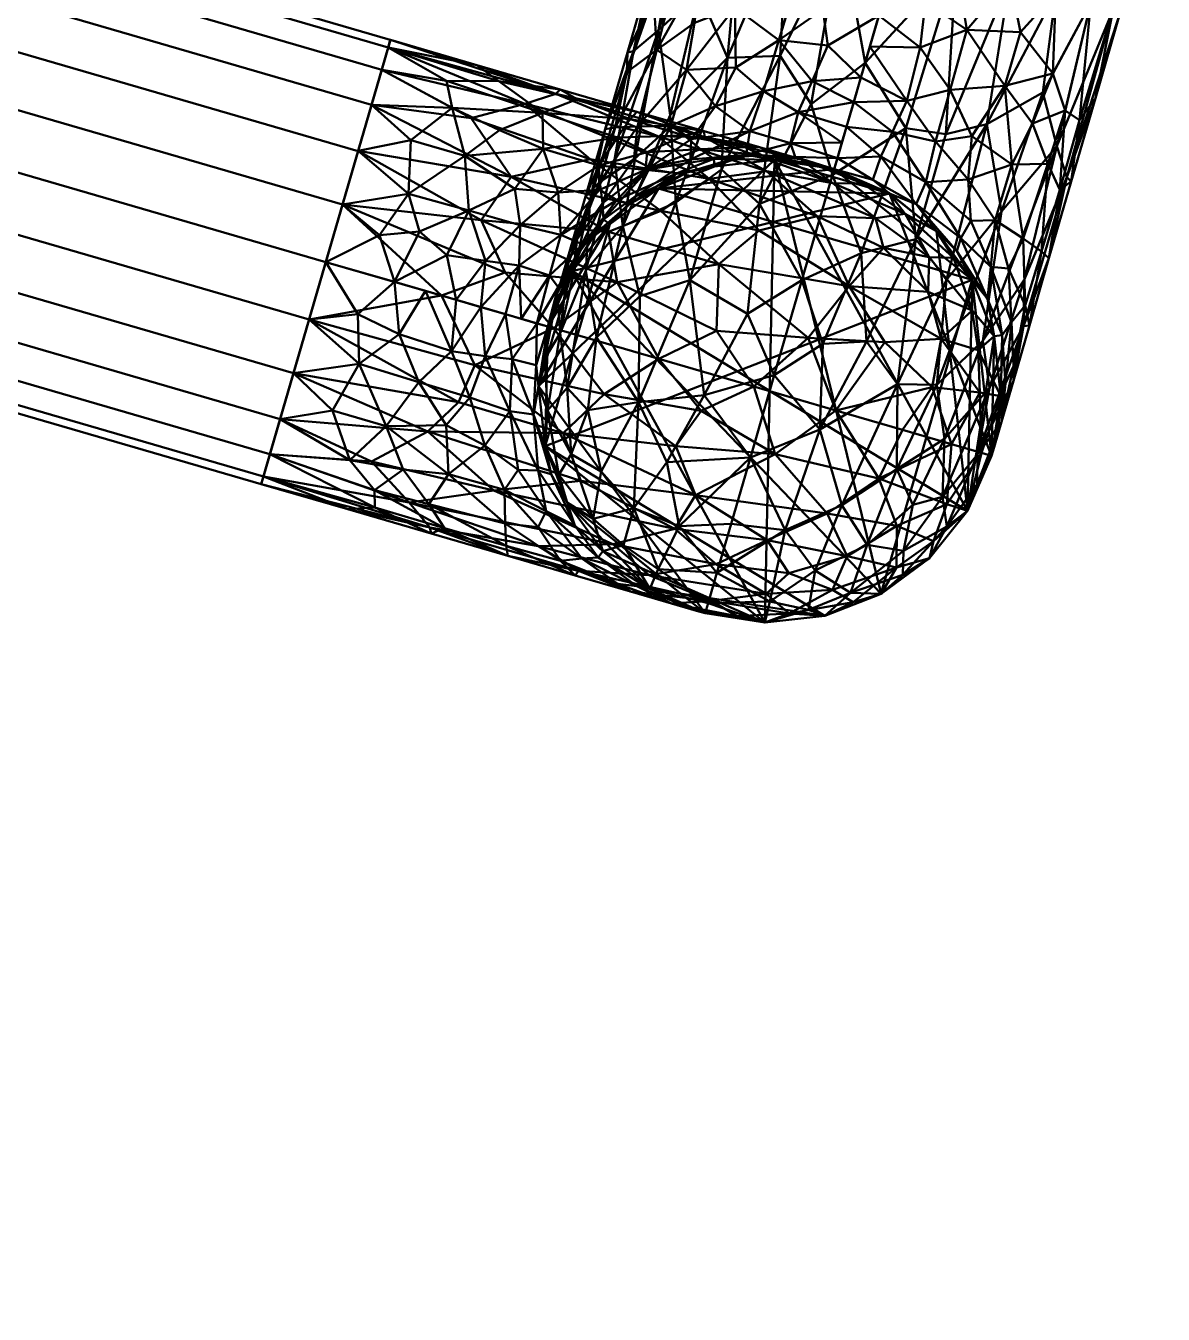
# Model space of a CAD drawing. Header units: inches. Extents: x -1654 to 1344, y -1538 to 36.
# Drawn here: x -187.24 to -162.63, y -499.93 to -472.08 of the extents above; entities that cross this region are included whole.
import ezdxf

# ---------------------------------------------------------------- set-up
doc = ezdxf.new("R2010")
doc.units = ezdxf.units.IN
doc.header["$MEASUREMENT"] = 0
doc.linetypes.add('Center', pattern=[1.25, 0.25, -0.1875, 0.625, -0.1875])
doc.layers.add('M-HVAC-DUCT', color=1, linetype='Center', lineweight=30)
doc.layers.add('M-HVAC-DUCT-SA', color=1, linetype='Continuous', lineweight=50)

# ---------------------------------------------------------------- blocks, each defined once
blk = doc.blocks.new('Round Elbow - 1 D-838115-_3D_')
at = {"layer": 'M-HVAC-DUCT', "color": 8, "linetype": 'Continuous', "lineweight": 50}
mesh = blk.add_polyface(dxfattribs=at)
corners = [(-5, 10), (-5.245, 8.455), (-5.955, 7.061), (-7.061, 5.955), (-8.455, 5.245), (-10, 5), (-10, 4.83, 1.294), (-10, 4.33, 2.5), (-10, 3.536, 3.536), (-10, 2.5, 4.33), (-10, 1.294, 4.83), (-10, 0, 5), (-8.049, 0.192, 5), (-6.173, 0.761, 5), (-4.444, 1.685, 5), (-2.929, 2.929, 5), (-1.685, 4.444, 5), (-0.761, 6.173, 5), (-0.192, 8.049, 5), (0, 10, 5), (-1.294, 10, 4.83), (-2.5, 10, 4.33), (-3.536, 10, 3.536), (-4.33, 10, 2.5), (-4.83, 10, 1.294), (-5.822, 4.909, 3.653), (-3.268, 6.401, 4.405), (-6.202, 2.895, 4.607), (-4.399, 7.757, 3.044), (-7.934, 4.332, 3.044), (-3.346, 4.539, 4.802), (-1.763, 7.501, 4.802), (-6.188, 6.188, 1.94), (-7.447, 1.585, 4.852), (-3.253, 8.307, 3.967), (-4.781, 8.691, 1.913), (-8.379, 3.235, 3.967), (-8.746, 4.767, 1.913), (-7.358, 5.279, 1.982), (-5.719, 1.991, 4.915), (-4.648, 3.319, 4.788), (-4.665, 4.697, 4.343), (-4.626, 6.17, 3.665), (-5.313, 7.343, 1.931), (-4.056, 8.967, 3.044), (-6.965, 3.916, 3.841), (-6.852, 4.754, 3.151), (-6.094, 5.592, 2.847), (-5.408, 6.513, 2.659), (-9.071, 4.039, 3.044), (-5.822, 3.991, 4.22), (-7.658, 2.563, 4.489), (-2.383, 5.929, 4.811), (-6.508, 6.508), (-6.689, 6.123, 0.99), (-7.56, 5.544, 0.893), (-5.961, 6.852, 1.095), (-5.6, 7.758), (-5.277, 8.044, 1.052), (-5.016, 9.022, 0.886), (-2.669, 7.609, 4.445), (-9.055, 5.012, 0.87), (-3.831, 7.142, 3.841)]
mesh.append_faces([[corners[k] for k in face] for face in [(13, 33, 12), (7, 37, 6), (21, 31, 20), (6, 61, 5), (24, 35, 23), (3, 54, 53), (0, 59, 24), (5, 61, 4)]], dxfattribs={"vtx0": -1, "vtx1": -1, "color": 8})
mesh.append_faces([[corners[k] for k in face] for face in [(10, 12, 33), (38, 54, 55), (38, 46, 47), (30, 40, 15), (33, 13, 39), (33, 27, 51), (51, 10, 33), (37, 7, 49), (49, 36, 29), (37, 38, 55), (56, 58, 57), (29, 36, 45), (50, 40, 41), (60, 52, 31), (18, 20, 31), (60, 26, 52), (52, 26, 30), (1, 58, 59), (21, 34, 60), (35, 43, 28), (45, 50, 25), (41, 42, 25), (22, 44, 34), (40, 27, 39), (43, 32, 48), (28, 44, 35), (62, 28, 42), (45, 25, 46), (38, 37, 29), (61, 6, 37), (46, 29, 45), (53, 54, 56), (33, 39, 27), (40, 39, 14), (40, 30, 41), (30, 26, 41), (42, 41, 26), (62, 42, 26), (28, 43, 48), (32, 47, 48), (35, 44, 23), (34, 44, 28), (51, 45, 36), (25, 50, 41), (47, 46, 25), (38, 29, 46), (42, 47, 25), (38, 47, 32), (47, 42, 48), (28, 48, 42), (36, 49, 8), (37, 49, 29), (45, 27, 50), (40, 50, 27), (45, 51, 27), (9, 51, 36), (16, 52, 30), (17, 31, 52), (54, 38, 32), (54, 3, 55), (54, 32, 56), (55, 4, 61), (32, 43, 56), (58, 56, 43), (43, 35, 58), (59, 58, 35), (35, 24, 59), (21, 60, 31), (62, 60, 34), (55, 61, 37), (60, 62, 26), (28, 62, 34)]], dxfattribs={"vtx0": -1, "vtx1": -1, "vtx2": -1, "color": 8})
mesh.append_faces([[corners[k] for k in face] for face in [(39, 13, 14), (30, 15, 16), (44, 22, 23), (56, 57, 2)]], dxfattribs={"vtx0": -1, "vtx2": -1, "color": 8})
mesh.append_faces([[corners[k] for k in face] for face in [(7, 8, 49), (8, 9, 36), (17, 18, 31), (16, 17, 52), (2, 53, 56), (21, 22, 34), (0, 1, 59), (9, 10, 51), (14, 15, 40), (1, 57, 58), (3, 4, 55)]], dxfattribs={"vtx1": -1, "vtx2": -1, "color": 8})
mesh.append_faces([[corners[k] for k in face] for face in [(10, 11, 12), (18, 19, 20)]], dxfattribs={"vtx2": -1, "color": 8})
mesh = blk.add_polyface(dxfattribs=at)
corners = [(0, 10, -5), (-0.192, 8.049, -5), (-0.761, 6.173, -5), (-1.685, 4.444, -5), (-2.929, 2.929, -5), (-4.444, 1.685, -5), (-6.173, 0.761, -5), (-8.049, 0.192, -5), (-10, 0, -5), (-10, 1.294, -4.83), (-10, 2.5, -4.33), (-10, 3.536, -3.536), (-10, 4.33, -2.5), (-10, 4.83, -1.294), (-10, 5), (-8.455, 5.245), (-7.061, 5.955), (-5.955, 7.061), (-5.245, 8.455), (-5, 10), (-4.83, 10, -1.294), (-4.33, 10, -2.5), (-3.536, 10, -3.536), (-2.5, 10, -4.33), (-1.294, 10, -4.83), (-5.822, 4.909, -3.653), (-3.268, 6.401, -4.405), (-6.202, 2.895, -4.607), (-4.399, 7.757, -3.044), (-7.934, 4.332, -3.044), (-3.346, 4.539, -4.802), (-1.763, 7.501, -4.802), (-6.188, 6.188, -1.94), (-7.447, 1.585, -4.852), (-3.253, 8.307, -3.967), (-4.781, 8.691, -1.913), (-8.379, 3.235, -3.967), (-8.746, 4.767, -1.913), (-7.358, 5.279, -1.982), (-5.719, 1.991, -4.915), (-4.648, 3.319, -4.788), (-4.665, 4.697, -4.343), (-4.626, 6.17, -3.665), (-5.313, 7.343, -1.931), (-4.056, 8.967, -3.044), (-6.965, 3.916, -3.841), (-6.852, 4.754, -3.151), (-6.094, 5.592, -2.847), (-5.408, 6.513, -2.659), (-9.071, 4.039, -3.044), (-5.822, 3.991, -4.22), (-7.658, 2.563, -4.489), (-2.072, 5.762, -4.897), (-6.508, 6.508), (-6.123, 6.689, -0.99), (-6.852, 5.961, -1.095), (-5.564, 7.529, -0.876), (-7.758, 5.6), (-8.042, 5.274, -1.068), (-9.007, 5.02, -0.882), (-2.323, 8.589, -4.493), (-5.012, 9.048, -0.88), (-5.163, 8.242, -1.2), (-3.88, 7.191, -3.786)]
mesh.append_faces([[corners[k] for k in face] for face in [(6, 39, 5), (11, 36, 10), (5, 40, 4), (20, 61, 19), (3, 52, 2), (14, 59, 13), (24, 60, 23), (19, 61, 18)]], dxfattribs={"vtx0": -1, "vtx1": -1, "color": 8})
mesh.append_faces([[corners[k] for k in face] for face in [(7, 9, 33), (29, 49, 37), (45, 36, 29), (29, 37, 38), (48, 47, 32), (25, 45, 46), (35, 28, 43), (26, 34, 60), (10, 36, 51), (11, 49, 36), (27, 39, 33), (40, 41, 30), (24, 1, 31), (15, 58, 59), (50, 40, 27), (28, 44, 34), (41, 42, 26), (35, 21, 44), (60, 24, 31), (63, 26, 42), (43, 54, 56), (52, 26, 31), (52, 31, 2), (40, 5, 39), (60, 34, 23), (52, 3, 30), (29, 46, 45), (43, 56, 62), (33, 51, 27), (61, 20, 35), (58, 57, 55), (46, 47, 25), (33, 39, 6), (40, 39, 27), (45, 25, 50), (4, 40, 30), (42, 41, 25), (26, 30, 41), (42, 25, 47), (34, 63, 28), (48, 28, 42), (53, 54, 55), (34, 44, 22), (35, 44, 28), (50, 25, 41), (51, 45, 27), (29, 38, 46), (47, 38, 32), (38, 47, 46), (32, 43, 48), (28, 48, 43), (42, 47, 48), (37, 49, 12), (36, 49, 29), (40, 50, 41), (27, 45, 50), (51, 33, 9), (45, 51, 36), (26, 52, 30), (32, 55, 54), (56, 54, 17), (43, 32, 54), (32, 38, 55), (18, 61, 62), (58, 55, 38), (38, 37, 58), (59, 58, 37), (37, 13, 59), (26, 60, 31), (62, 61, 35), (43, 62, 35), (18, 62, 56), (26, 63, 34), (42, 28, 63)]], dxfattribs={"vtx0": -1, "vtx1": -1, "vtx2": -1, "color": 8})
mesh.append_faces([[corners[k] for k in face] for face in [(37, 12, 13), (34, 22, 23), (44, 21, 22), (51, 9, 10), (31, 1, 2), (49, 11, 12), (55, 57, 16)]], dxfattribs={"vtx0": -1, "vtx2": -1, "color": 8})
mesh.append_faces([[corners[k] for k in face] for face in [(8, 9, 7), (0, 1, 24)]], dxfattribs={"vtx1": -1, "color": 8})
mesh.append_faces([[corners[k] for k in face] for face in [(14, 15, 59), (6, 7, 33), (53, 17, 54), (20, 21, 35), (3, 4, 30), (16, 53, 55), (15, 57, 58), (17, 18, 56)]], dxfattribs={"vtx1": -1, "vtx2": -1, "color": 8})
mesh = blk.add_polyface(dxfattribs=at)
corners = [(5, 10), (4.772, 7.395), (4.095, 4.87), (2.99, 2.5), (1.491, 0.358), (-0.358, -1.491), (-2.5, -2.99), (-4.87, -4.095), (-7.395, -4.772), (-10, -5), (-10, -4.83, -1.294), (-10, -4.33, -2.5), (-10, -3.536, -3.536), (-10, -2.5, -4.33), (-10, -1.294, -4.83), (-10, 0, -5), (-8.049, 0.192, -5), (-6.173, 0.761, -5), (-4.444, 1.685, -5), (-2.929, 2.929, -5), (-1.685, 4.444, -5), (-0.761, 6.173, -5), (-0.192, 8.049, -5), (0, 10, -5), (1.294, 10, -4.83), (2.5, 10, -4.33), (3.536, 10, -3.536), (4.33, 10, -2.5), (4.83, 10, -1.294), (-1.451, 0.068, -3.919), (0.219, 3.866, -4.617), (-4.024, -0.058, -4.702), (1.882, 1.821, -2.329), (-4.039, -3.249, -2.12), (-1.511, 2.885, -4.883), (0.418, 6.239, -4.883), (0.477, -0.477, -1.339), (3.469, 3.825, -1.339), (2.408, 5.131, -3.731), (-6.282, -4.37, -1.242), (-5.446, -2.507, -3.747), (1.783, 6.821, -4.488), (-0.989, -1.02, -2.658), (3.679, 6.664, -2.89), (-6.752, -1.744, -4.497), (-6.856, -3.718, -2.899), (-1.517, 1.396, -4.546), (4.358, 7.023, -1.805), (4.435, 6.212, -0.869), (-6.857, -0.681, -4.87), (-3.418, -3.351, -1.065), (-1.653, -2.098, -1.71), (-3.988, -1.152, -4.228), (-3.11, -1.497, -3.663), (-4.115, -2.69, -3.016), (0.595, 1.188, -3.272), (0.569, 2.539, -4.046), (2.244, 3.353, -3.088), (3.252, 4.311, -2.336), (2.232, 1.47, -0.931), (2.992, 7.85, -3.868), (-8.041, -3.011, -3.877), (-6.396, -4.081, -2.106)]
mesh.append_faces([[corners[k] for k in face] for face in [(19, 34, 18), (16, 49, 15), (26, 60, 25), (3, 37, 2), (23, 35, 22), (17, 49, 16), (7, 50, 6)]], dxfattribs={"vtx0": -1, "vtx1": -1, "color": 8})
mesh.append_faces([[corners[k] for k in face] for face in [(41, 25, 60), (24, 41, 35), (56, 55, 29), (49, 17, 31), (46, 34, 30), (52, 53, 40), (32, 37, 59), (55, 42, 29), (62, 11, 45), (31, 44, 49), (62, 45, 33), (47, 43, 27), (33, 50, 39), (36, 42, 32), (50, 7, 39), (30, 35, 41), (53, 54, 40), (35, 34, 20), (8, 10, 39), (34, 46, 31), (43, 58, 57), (35, 30, 34), (55, 32, 42), (56, 41, 38), (47, 48, 37), (52, 40, 44), (59, 4, 36), (38, 60, 43), (5, 50, 51), (36, 51, 42), (18, 34, 31), (57, 58, 32), (52, 44, 31), (61, 44, 40), (61, 45, 12), (54, 45, 40), (56, 46, 30), (52, 46, 29), (48, 28, 1), (58, 47, 37), (37, 48, 2), (28, 48, 47), (14, 49, 44), (51, 50, 33), (42, 51, 33), (5, 51, 36), (46, 52, 31), (53, 52, 29), (29, 42, 53), (54, 42, 33), (42, 54, 53), (45, 54, 33), (29, 46, 56), (57, 32, 55), (41, 56, 30), (57, 56, 38), (56, 57, 55), (43, 57, 38), (47, 58, 43), (37, 32, 58), (32, 59, 36), (3, 59, 37), (43, 60, 26), (41, 60, 38), (44, 61, 13), (45, 61, 40), (33, 39, 62), (62, 39, 10)]], dxfattribs={"vtx0": -1, "vtx1": -1, "vtx2": -1, "color": 8})
mesh.append_faces([[corners[k] for k in face] for face in [(61, 12, 13), (45, 11, 12), (47, 27, 28), (34, 19, 20), (62, 10, 11), (43, 26, 27), (48, 1, 2), (49, 14, 15), (35, 21, 22), (59, 3, 4), (50, 5, 6), (41, 24, 25), (44, 13, 14)]], dxfattribs={"vtx0": -1, "vtx2": -1, "color": 8})
mesh.append_faces([[corners[k] for k in face] for face in [(0, 1, 28)]], dxfattribs={"vtx1": -1, "color": 8})
mesh.append_faces([[corners[k] for k in face] for face in [(17, 18, 31), (7, 8, 39), (23, 24, 35), (4, 5, 36), (20, 21, 35)]], dxfattribs={"vtx1": -1, "vtx2": -1, "color": 8})
mesh.append_faces([[corners[k] for k in face] for face in [(8, 9, 10)]], dxfattribs={"vtx2": -1, "color": 8})
mesh = blk.add_polyface(dxfattribs=at)
corners = [(0, 10, 5), (-0.192, 8.049, 5), (-0.761, 6.173, 5), (-1.685, 4.444, 5), (-2.929, 2.929, 5), (-4.444, 1.685, 5), (-6.173, 0.761, 5), (-8.049, 0.192, 5), (-10, 0, 5), (-10, -1.294, 4.83), (-10, -2.5, 4.33), (-10, -3.536, 3.536), (-10, -4.33, 2.5), (-10, -4.83, 1.294), (-10, -5), (-7.395, -4.772), (-4.87, -4.095), (-2.5, -2.99), (-0.358, -1.491), (1.491, 0.358), (2.99, 2.5), (4.095, 4.87), (4.772, 7.395), (5, 10), (4.83, 10, 1.294), (4.33, 10, 2.5), (3.536, 10, 3.536), (2.5, 10, 4.33), (1.294, 10, 4.83), (-1.451, 0.068, 3.919), (0.219, 3.866, 4.617), (-4.024, -0.058, 4.702), (-1.771, -1.933, 2.19), (3.249, 4.039, 2.12), (-1.511, 2.885, 4.883), (0.418, 6.239, 4.883), (-6.289, -4.363, 1.274), (2.408, 5.131, 3.731), (0.49, -0.49, 1.274), (4.37, 6.282, 1.242), (-5.446, -2.507, 3.747), (1.783, 6.821, 4.488), (0.996, 0.914, 2.611), (-6.758, -3.699, 2.894), (-6.752, -1.744, 4.497), (3.718, 6.856, 2.899), (-1.517, 1.396, 4.546), (-3.831, -2.604, 2.956), (-1.287, -0.85, 3.11), (-4.406, -3.452, 2.031), (-2.434, -2.795, 1.158), (0.365, 1.142, 3.434), (0.28, 2.332, 4.126), (-6.857, -0.681, 4.87), (3.351, 3.418, 1.065), (2.073, 1.618, 1.712), (2.14, 1.306, 0.821), (-3.988, -1.152, 4.228), (-3.11, -1.497, 3.663), (2.992, 7.85, 3.868), (-8.041, -3.011, 3.877), (2.332, 3.379, 3.004), (-7.477, -4.305, 2.125), (4.081, 6.396, 2.106)]
mesh.append_faces([[corners[k] for k in face] for face in [(15, 13, 14)]], dxfattribs={"vtx0": -1, "color": 8})
mesh.append_faces([[corners[k] for k in face] for face in [(28, 41, 27), (5, 34, 4), (27, 59, 26), (11, 60, 10), (3, 35, 2), (1, 35, 0), (2, 35, 1), (0, 35, 28), (21, 54, 20), (20, 56, 19), (13, 62, 12)]], dxfattribs={"vtx0": -1, "vtx1": -1, "color": 8})
mesh.append_faces([[corners[k] for k in face] for face in [(36, 13, 15), (13, 36, 62), (18, 38, 50), (50, 32, 49), (29, 57, 58), (61, 42, 33), (12, 62, 43), (31, 53, 44), (60, 43, 40), (46, 34, 31), (30, 34, 46), (47, 48, 58), (44, 53, 9), (41, 35, 30), (28, 35, 41), (50, 38, 32), (42, 32, 38), (44, 57, 31), (22, 24, 39), (56, 20, 54), (45, 63, 25), (56, 38, 19), (39, 33, 54), (29, 48, 51), (56, 54, 55), (5, 31, 34), (51, 52, 29), (35, 3, 34), (47, 40, 43), (35, 34, 30), (59, 41, 37), (45, 33, 63), (39, 54, 21), (41, 30, 52), (47, 49, 32), (60, 44, 10), (57, 44, 40), (59, 45, 26), (61, 45, 37), (57, 46, 31), (52, 46, 29), (43, 62, 49), (47, 32, 48), (32, 42, 48), (51, 48, 42), (43, 49, 47), (36, 16, 50), (36, 50, 49), (61, 51, 42), (37, 41, 52), (37, 52, 51), (46, 52, 30), (6, 53, 31), (54, 33, 55), (33, 42, 55), (42, 38, 55), (38, 56, 55), (58, 57, 40), (46, 57, 29), (47, 58, 40), (48, 29, 58), (41, 59, 27), (45, 59, 37), (43, 60, 11), (44, 60, 40), (45, 61, 33), (51, 61, 37), (49, 62, 36), (33, 39, 63), (63, 39, 24)]], dxfattribs={"vtx0": -1, "vtx1": -1, "vtx2": -1, "color": 8})
mesh.append_faces([[corners[k] for k in face] for face in [(38, 18, 19), (44, 9, 10), (53, 6, 7), (31, 5, 6), (39, 21, 22), (63, 24, 25), (50, 16, 17), (50, 17, 18), (53, 7, 8)]], dxfattribs={"vtx0": -1, "vtx2": -1, "color": 8})
mesh.append_faces([[corners[k] for k in face] for face in [(25, 26, 45), (15, 16, 36), (8, 9, 53), (11, 12, 43), (3, 4, 34)]], dxfattribs={"vtx1": -1, "vtx2": -1, "color": 8})
mesh.append_faces([[corners[k] for k in face] for face in [(22, 23, 24)]], dxfattribs={"vtx2": -1, "color": 8})
mesh = blk.add_polyface(dxfattribs=at)
corners = [(0, 10, 5), (1.294, 10, 4.83), (2.5, 10, 4.33), (3.536, 10, 3.536), (4.33, 10, 2.5), (4.83, 10, 1.294), (5, 10), (4.83, 10, -1.294), (4.33, 10, -2.5), (3.536, 10, -3.536), (2.5, 10, -4.33), (1.294, 10, -4.83), (0, 10, -5), (-1.294, 10, -4.83), (-2.5, 10, -4.33), (-3.536, 10, -3.536), (-4.33, 10, -2.5), (-4.83, 10, -1.294), (-5, 10), (-4.83, 10, 1.294), (-4.33, 10, 2.5), (-3.536, 10, 3.536), (-2.5, 10, 4.33), (-1.294, 10, 4.83)]
mesh.append_faces([[corners[k] for k in face] for face in [(12, 10, 11), (7, 5, 6), (18, 16, 17), (0, 22, 23)]], dxfattribs={"vtx0": -1, "color": 8})
mesh.append_faces([[corners[k] for k in face] for face in [(1, 12, 0), (19, 12, 18)]], dxfattribs={"vtx0": -1, "vtx1": -1, "color": 8})
mesh.append_faces([[corners[k] for k in face] for face in [(12, 5, 9, 10)]], dxfattribs={"vtx0": -1, "vtx1": -1, "vtx3": -1, "color": 8})
mesh.append_faces([[corners[k] for k in face] for face in [(12, 19, 20, 0)]], dxfattribs={"vtx0": -1, "vtx2": -1, "vtx3": -1, "color": 8})
mesh.append_faces([[corners[k] for k in face] for face in [(18, 12, 13, 14), (12, 3, 4, 5)]], dxfattribs={"vtx0": -1, "vtx3": -1, "color": 8})
mesh.append_faces([[corners[k] for k in face] for face in [(15, 16, 18, 14), (8, 9, 5, 7), (21, 22, 0, 20), (2, 3, 12, 1)]], dxfattribs={"vtx1": -1, "vtx2": -1, "color": 8})
mesh = blk.add_polyface(dxfattribs=at)
corners = [(-10, 0, 5), (-10, 1.294, 4.83), (-10, 2.5, 4.33), (-10, 3.536, 3.536), (-10, 4.33, 2.5), (-10, 4.83, 1.294), (-10, 5), (-10, 4.83, -1.294), (-10, 4.33, -2.5), (-10, 3.536, -3.536), (-10, 2.5, -4.33), (-10, 1.294, -4.83), (-10, 0, -5), (-10, -1.294, -4.83), (-10, -2.5, -4.33), (-10, -3.536, -3.536), (-10, -4.33, -2.5), (-10, -4.83, -1.294), (-10, -5), (-10, -4.83, 1.294), (-10, -4.33, 2.5), (-10, -3.536, 3.536), (-10, -2.5, 4.33), (-10, -1.294, 4.83)]
mesh.append_faces([[corners[k] for k in face] for face in [(23, 2, 3, 4), (11, 21, 22, 23)]], dxfattribs={"vtx0": -1, "vtx3": -1, "color": 8})
mesh.append_faces([[corners[k] for k in face] for face in [(12, 13, 11), (1, 2, 23, 0), (6, 7, 5)]], dxfattribs={"vtx1": -1, "color": 8})
mesh.append_faces([[corners[k] for k in face] for face in [(10, 11, 5, 9), (8, 9, 5, 7), (14, 15, 18, 13), (20, 21, 11, 19)]], dxfattribs={"vtx1": -1, "vtx2": -1, "color": 8})
mesh.append_faces([[corners[k] for k in face] for face in [(18, 19, 11, 13), (4, 5, 11, 23)]], dxfattribs={"vtx1": -1, "vtx2": -1, "vtx3": -1, "color": 8})
mesh.append_faces([[corners[k] for k in face] for face in [(16, 17, 18, 15)]], dxfattribs={"vtx2": -1, "color": 8})

msp = doc.modelspace()

# ---------------------------------------------------------------- linework, layer by layer
at = {"layer": 'M-HVAC-DUCT', "color": 5}
for p, q in [((-180.744, -477.183, 1327), (-210.322, -468.584, 1327)), ((-180.744, -477.183, 1327), (-210.322, -468.584, 1327)), ((-171.141, -479.975, 1314), (-171.141, -479.975, 1317)), ((-171.141, -479.975, 1314), (-171.141, -479.975, 1317))]:
    msp.add_line(p, q, dxfattribs=at)
at = {"layer": 'M-HVAC-DUCT', "color": 5, "extrusion": (0.960246, -0.279157, -1.2326e-32)}
msp.add_arc((-498.669, 1314, -30.349), 10, 180, 270, dxfattribs=at)
at = {"layer": 'M-HVAC-DUCT', "color": 5, "extrusion": (-0.279157, -0.960246, -1.2326e-32)}
msp.add_arc((-40.349, 1317, 508.669), 10, 0, 90, dxfattribs=at)

# ---------------------------------------------------------------- block references
at = {"layer": 'M-HVAC-DUCT-SA', "color": 8, "extrusion": (0.960246, -0.279157, 0), "rotation": 270}
msp.add_blockref('Round Elbow - 1 D-838115-_3D_', (-508.669, 1304, -30.349), dxfattribs=at)
at = {"layer": 'M-HVAC-DUCT-SA', "color": 8, "extrusion": (-0.279157, -0.960246, 0), "rotation": 90}
msp.add_blockref('Round Elbow - 1 D-838115-_3D_', (-30.349, 1327, 508.669), dxfattribs=at)

# ---------------------------------------------------------------- meshes
at = {"layer": 'M-HVAC-DUCT-SA', "color": 8}
mesh = msp.add_polyface(dxfattribs=at)
corners = [(38.701, -496.093, 1331), (38.99, -495.099, 1330.864), (39.26, -494.172, 1330.464), (39.491, -493.377, 1329.828), (39.669, -492.767, 1329), (39.78, -492.383, 1328.035), (39.818, -492.252, 1327), (-201.512, -422.094, 1327), (-201.55, -422.225, 1328.035), (-201.662, -422.609, 1329), (-201.839, -423.219, 1329.828), (-202.07, -424.015, 1330.464), (-202.34, -424.941, 1330.864), (-202.629, -425.935, 1331)]
mesh.append_faces([[corners[k] for k in face] for face in [(8, 9, 4, 5), (3, 4, 9, 10), (11, 12, 1, 2), (2, 3, 10, 11)]], dxfattribs={"vtx1": -1, "vtx3": -1, "color": 8})
mesh.append_faces([[corners[k] for k in face] for face in [(6, 7, 8, 5)]], dxfattribs={"vtx2": -1, "color": 8})
mesh.append_faces([[corners[k] for k in face] for face in [(12, 13, 0, 1)]], dxfattribs={"vtx3": -1, "color": 8})
mesh = msp.add_polyface(dxfattribs=at)
corners = [(39.818, -492.252, 1327), (39.78, -492.383, 1325.965), (39.669, -492.767, 1325), (39.491, -493.377, 1324.172), (39.26, -494.172, 1323.536), (38.99, -495.099, 1323.136), (38.701, -496.093, 1323), (-202.629, -425.935, 1323), (-202.34, -424.941, 1323.136), (-202.07, -424.015, 1323.536), (-201.839, -423.219, 1324.172), (-201.662, -422.609, 1325), (-201.55, -422.225, 1325.965), (-201.512, -422.094, 1327)]
mesh.append_faces([[corners[k] for k in face] for face in [(7, 8, 5, 6)]], dxfattribs={"vtx1": -1, "color": 8})
mesh.append_faces([[corners[k] for k in face] for face in [(8, 9, 4, 5), (3, 4, 9, 10), (11, 12, 1, 2), (2, 3, 10, 11)]], dxfattribs={"vtx1": -1, "vtx3": -1, "color": 8})
mesh.append_faces([[corners[k] for k in face] for face in [(12, 13, 0, 1)]], dxfattribs={"vtx3": -1, "color": 8})
mesh = msp.add_polyface(dxfattribs=at)
corners = [(37.585, -499.934, 1327), (37.623, -499.803, 1328.035), (37.734, -499.419, 1329), (37.912, -498.809, 1329.828), (38.143, -498.013, 1330.464), (38.412, -497.087, 1330.864), (38.701, -496.093, 1331), (-202.629, -425.935, 1331), (-202.918, -426.929, 1330.864), (-203.187, -427.855, 1330.464), (-203.418, -428.651, 1329.828), (-203.596, -429.261, 1329), (-203.707, -429.645, 1328.035), (-203.745, -429.776, 1327)]
mesh.append_faces([[corners[k] for k in face] for face in [(7, 8, 5, 6)]], dxfattribs={"vtx1": -1, "color": 8})
mesh.append_faces([[corners[k] for k in face] for face in [(8, 9, 4, 5), (3, 4, 9, 10), (11, 12, 1, 2), (2, 3, 10, 11)]], dxfattribs={"vtx1": -1, "vtx3": -1, "color": 8})
mesh.append_faces([[corners[k] for k in face] for face in [(12, 13, 0, 1)]], dxfattribs={"vtx3": -1, "color": 8})
mesh = msp.add_polyface(dxfattribs=at)
corners = [(38.701, -496.093, 1323), (38.412, -497.087, 1323.136), (38.143, -498.013, 1323.536), (37.912, -498.809, 1324.172), (37.734, -499.419, 1325), (37.623, -499.803, 1325.965), (37.585, -499.934, 1327), (-203.745, -429.776, 1327), (-203.707, -429.645, 1325.965), (-203.596, -429.261, 1325), (-203.418, -428.651, 1324.172), (-203.187, -427.855, 1323.536), (-202.918, -426.929, 1323.136), (-202.629, -425.935, 1323)]
mesh.append_faces([[corners[k] for k in face] for face in [(7, 8, 5, 6)]], dxfattribs={"vtx1": -1, "color": 8})
mesh.append_faces([[corners[k] for k in face] for face in [(8, 9, 4, 5), (3, 4, 9, 10), (11, 12, 1, 2), (2, 3, 10, 11)]], dxfattribs={"vtx1": -1, "vtx3": -1, "color": 8})
mesh.append_faces([[corners[k] for k in face] for face in [(12, 13, 0, 1)]], dxfattribs={"vtx3": -1, "color": 8})
mesh = msp.add_polyface(dxfattribs=at)
corners = [(-180.744, -477.183, 1332), (-180.382, -475.941, 1331.83), (-180.046, -474.783, 1331.33), (-179.757, -473.788, 1330.536), (-179.535, -473.025, 1329.5), (-179.395, -472.546, 1328.294), (-179.348, -472.382, 1327), (-208.926, -463.783, 1327), (-208.974, -463.947, 1328.294), (-209.113, -464.426, 1329.5), (-209.335, -465.189, 1330.536), (-209.624, -466.184, 1331.33), (-209.961, -467.342, 1331.83), (-210.322, -468.584, 1332)]
mesh.append_faces([[corners[k] for k in face] for face in [(8, 9, 4, 5), (3, 4, 9, 10), (11, 12, 1, 2), (2, 3, 10, 11)]], dxfattribs={"vtx1": -1, "vtx3": -1, "color": 8})
mesh.append_faces([[corners[k] for k in face] for face in [(6, 7, 8, 5)]], dxfattribs={"vtx2": -1, "color": 8})
mesh.append_faces([[corners[k] for k in face] for face in [(12, 13, 0, 1)]], dxfattribs={"vtx3": -1, "color": 8})
mesh = msp.add_polyface(dxfattribs=at)
corners = [(-179.348, -472.382, 1327), (-179.395, -472.546, 1325.706), (-179.535, -473.025, 1324.5), (-179.757, -473.788, 1323.464), (-180.046, -474.783, 1322.67), (-180.382, -475.941, 1322.17), (-180.744, -477.183, 1322), (-210.322, -468.584, 1322), (-209.961, -467.342, 1322.17), (-209.624, -466.184, 1322.67), (-209.335, -465.189, 1323.464), (-209.113, -464.426, 1324.5), (-208.974, -463.947, 1325.706), (-208.926, -463.783, 1327)]
mesh.append_faces([[corners[k] for k in face] for face in [(7, 8, 5, 6)]], dxfattribs={"vtx1": -1, "color": 8})
mesh.append_faces([[corners[k] for k in face] for face in [(8, 9, 4, 5), (3, 4, 9, 10), (11, 12, 1, 2), (2, 3, 10, 11)]], dxfattribs={"vtx1": -1, "vtx3": -1, "color": 8})
mesh.append_faces([[corners[k] for k in face] for face in [(12, 13, 0, 1)]], dxfattribs={"vtx3": -1, "color": 8})
mesh = msp.add_polyface(dxfattribs=at)
corners = [(-182.139, -481.984, 1327), (-182.092, -481.821, 1328.294), (-181.952, -481.341, 1329.5), (-181.731, -480.578, 1330.536), (-181.442, -479.584, 1331.33), (-181.105, -478.426, 1331.83), (-180.744, -477.183, 1332), (-210.322, -468.584, 1332), (-210.683, -469.827, 1331.83), (-211.02, -470.985, 1331.33), (-211.309, -471.979, 1330.536), (-211.531, -472.742, 1329.5), (-211.67, -473.222, 1328.294), (-211.718, -473.386, 1327)]
mesh.append_faces([[corners[k] for k in face] for face in [(7, 8, 5, 6)]], dxfattribs={"vtx1": -1, "color": 8})
mesh.append_faces([[corners[k] for k in face] for face in [(8, 9, 4, 5), (3, 4, 9, 10), (11, 12, 1, 2), (2, 3, 10, 11)]], dxfattribs={"vtx1": -1, "vtx3": -1, "color": 8})
mesh.append_faces([[corners[k] for k in face] for face in [(12, 13, 0, 1)]], dxfattribs={"vtx3": -1, "color": 8})
mesh = msp.add_polyface(dxfattribs=at)
corners = [(-180.744, -477.183, 1322), (-181.105, -478.426, 1322.17), (-181.442, -479.584, 1322.67), (-181.731, -480.578, 1323.464), (-181.952, -481.341, 1324.5), (-182.092, -481.821, 1325.706), (-182.139, -481.984, 1327), (-211.718, -473.386, 1327), (-211.67, -473.222, 1325.706), (-211.531, -472.742, 1324.5), (-211.309, -471.979, 1323.464), (-211.02, -470.985, 1322.67), (-210.683, -469.827, 1322.17), (-210.322, -468.584, 1322)]
mesh.append_faces([[corners[k] for k in face] for face in [(7, 8, 5, 6)]], dxfattribs={"vtx1": -1, "color": 8})
mesh.append_faces([[corners[k] for k in face] for face in [(8, 9, 4, 5), (3, 4, 9, 10), (11, 12, 1, 2), (2, 3, 10, 11)]], dxfattribs={"vtx1": -1, "vtx3": -1, "color": 8})
mesh.append_faces([[corners[k] for k in face] for face in [(12, 13, 0, 1)]], dxfattribs={"vtx3": -1, "color": 8})
mesh = msp.add_polyface(dxfattribs=at)
corners = [(-179.348, -472.382, 1327), (-179.395, -472.546, 1328.294), (-179.535, -473.025, 1329.5), (-179.757, -473.788, 1330.536), (-180.046, -474.783, 1331.33), (-180.382, -475.941, 1331.83), (-180.744, -477.183, 1332), (-181.105, -478.426, 1331.83), (-181.442, -479.584, 1331.33), (-181.731, -480.578, 1330.536), (-181.952, -481.341, 1329.5), (-182.092, -481.821, 1328.294), (-182.139, -481.984, 1327), (-182.092, -481.821, 1325.706), (-181.952, -481.341, 1324.5), (-181.731, -480.578, 1323.464), (-181.442, -479.584, 1322.67), (-181.105, -478.426, 1322.17), (-180.744, -477.183, 1322), (-180.382, -475.941, 1322.17), (-180.046, -474.783, 1322.67), (-179.757, -473.788, 1323.464), (-179.535, -473.025, 1324.5), (-179.395, -472.546, 1325.706)]
mesh.append_faces([[corners[k] for k in face] for face in [(19, 17, 18), (10, 7, 8, 9), (7, 5, 6)]], dxfattribs={"vtx0": -1, "color": 8})
mesh.append_faces([[corners[k] for k in face] for face in [(21, 15, 19, 20), (15, 10, 13, 14)]], dxfattribs={"vtx0": -1, "vtx1": -1, "color": 8})
mesh.append_faces([[corners[k] for k in face] for face in [(3, 7, 10)]], dxfattribs={"vtx0": -1, "vtx1": -1, "vtx2": -1, "color": 8})
mesh.append_faces([[corners[k] for k in face] for face in [(15, 21, 3, 10)]], dxfattribs={"vtx0": -1, "vtx1": -1, "vtx2": -1, "vtx3": -1, "color": 8})
mesh.append_faces([[corners[k] for k in face] for face in [(12, 13, 10, 11)]], dxfattribs={"vtx1": -1, "color": 8})
mesh.append_faces([[corners[k] for k in face] for face in [(23, 0, 1)]], dxfattribs={"vtx2": -1, "color": 8})
mesh.append_faces([[corners[k] for k in face] for face in [(21, 22, 23, 3), (1, 2, 3, 23), (3, 4, 5, 7), (15, 16, 17, 19)]], dxfattribs={"vtx2": -1, "vtx3": -1, "color": 8})
mesh = msp.add_polyface(dxfattribs=at)
corners = [(-169.745, -475.174, 1314), (-168.55, -475.698, 1314), (-167.532, -476.515, 1314), (-166.759, -477.567, 1314), (-166.285, -478.783, 1314), (-166.142, -480.08, 1314), (-166.34, -481.371, 1314), (-166.865, -482.566, 1314), (-167.681, -483.584, 1314), (-168.733, -484.357, 1314), (-169.949, -484.831, 1314), (-171.247, -484.974, 1314), (-172.537, -484.776, 1314), (-173.732, -484.251, 1314), (-174.751, -483.435, 1314), (-175.523, -482.383, 1314), (-175.997, -481.167, 1314), (-176.14, -479.869, 1314), (-175.942, -478.579, 1314), (-175.418, -477.384, 1314), (-174.601, -476.365, 1314), (-173.549, -475.593, 1314), (-172.333, -475.119, 1314), (-171.036, -474.976, 1314)]
mesh.append_faces([[corners[k] for k in face] for face in [(0, 21, 22, 23), (6, 4, 5)]], dxfattribs={"vtx0": -1, "color": 8})
mesh.append_faces([[corners[k] for k in face] for face in [(9, 3, 7, 8)]], dxfattribs={"vtx0": -1, "vtx1": -1, "color": 8})
mesh.append_faces([[corners[k] for k in face] for face in [(21, 3, 16, 20), (10, 16, 3, 9), (3, 21, 0)]], dxfattribs={"vtx0": -1, "vtx1": -1, "vtx2": -1, "color": 8})
mesh.append_faces([[corners[k] for k in face] for face in [(17, 18, 16), (14, 15, 13), (12, 13, 10, 11)]], dxfattribs={"vtx1": -1, "color": 8})
mesh.append_faces([[corners[k] for k in face] for face in [(15, 16, 10, 13)]], dxfattribs={"vtx1": -1, "vtx2": -1, "vtx3": -1, "color": 8})
mesh.append_faces([[corners[k] for k in face] for face in [(6, 7, 3, 4)]], dxfattribs={"vtx1": -1, "vtx3": -1, "color": 8})
mesh.append_faces([[corners[k] for k in face] for face in [(18, 19, 20, 16)]], dxfattribs={"vtx2": -1, "vtx3": -1, "color": 8})
mesh.append_faces([[corners[k] for k in face] for face in [(0, 1, 2, 3)]], dxfattribs={"vtx3": -1, "color": 8})
mesh = msp.add_polyface(dxfattribs=at)
corners = [(-169.745, -475.174, 1317), (-171.036, -474.976, 1317), (-172.333, -475.119, 1317), (-173.549, -475.593, 1317), (-174.601, -476.365, 1317), (-175.418, -477.384, 1317), (-175.942, -478.579, 1317), (-176.14, -479.869, 1317), (-175.997, -481.167, 1317), (-175.523, -482.383, 1317), (-174.751, -483.435, 1317), (-173.732, -484.251, 1317), (-172.537, -484.776, 1317), (-171.247, -484.974, 1317), (-169.949, -484.831, 1317), (-168.733, -484.357, 1317), (-167.681, -483.584, 1317), (-166.865, -482.566, 1317), (-166.34, -481.371, 1317), (-166.142, -480.08, 1317), (-166.285, -478.783, 1317), (-166.759, -477.567, 1317), (-167.532, -476.515, 1317), (-168.55, -475.698, 1317)]
mesh.append_faces([[corners[k] for k in face] for face in [(11, 9, 10), (6, 4, 5), (14, 11, 12, 13)]], dxfattribs={"vtx0": -1, "color": 8})
mesh.append_faces([[corners[k] for k in face] for face in [(17, 21, 15, 16)]], dxfattribs={"vtx0": -1, "vtx1": -1, "color": 8})
mesh.append_faces([[corners[k] for k in face] for face in [(0, 3, 21)]], dxfattribs={"vtx0": -1, "vtx1": -1, "vtx2": -1, "color": 8})
mesh.append_faces([[corners[k] for k in face] for face in [(8, 21, 3, 4), (21, 8, 14, 15)]], dxfattribs={"vtx0": -1, "vtx1": -1, "vtx3": -1, "color": 8})
mesh.append_faces([[corners[k] for k in face] for face in [(21, 17, 18, 20)]], dxfattribs={"vtx0": -1, "vtx2": -1, "color": 8})
mesh.append_faces([[corners[k] for k in face] for face in [(14, 8, 9, 11)]], dxfattribs={"vtx0": -1, "vtx2": -1, "vtx3": -1, "color": 8})
mesh.append_faces([[corners[k] for k in face] for face in [(2, 3, 0, 1), (19, 20, 18)]], dxfattribs={"vtx1": -1, "color": 8})
mesh.append_faces([[corners[k] for k in face] for face in [(22, 23, 0, 21)]], dxfattribs={"vtx2": -1, "color": 8})
mesh.append_faces([[corners[k] for k in face] for face in [(6, 7, 8, 4)]], dxfattribs={"vtx2": -1, "vtx3": -1, "color": 8})
mesh = msp.add_polyface(dxfattribs=at)
corners = [(-169.745, -475.174, 1314), (-171.036, -474.976, 1314), (-172.333, -475.119, 1314), (-173.549, -475.593, 1314), (-174.601, -476.365, 1314), (-175.418, -477.384, 1314), (-175.942, -478.579, 1314), (-175.942, -478.579, 1317), (-175.418, -477.384, 1317), (-174.601, -476.365, 1317), (-173.549, -475.593, 1317), (-172.333, -475.119, 1317), (-171.036, -474.976, 1317), (-169.745, -475.174, 1317)]
mesh.append_faces([[corners[k] for k in face] for face in [(5, 8, 9, 4)]], dxfattribs={"vtx0": -1, "vtx2": -1, "color": 8})
mesh.append_faces([[corners[k] for k in face] for face in [(7, 8, 5, 6)]], dxfattribs={"vtx1": -1, "color": 8})
mesh.append_faces([[corners[k] for k in face] for face in [(3, 4, 9, 10), (11, 12, 1, 2), (2, 3, 10, 11)]], dxfattribs={"vtx1": -1, "vtx3": -1, "color": 8})
mesh.append_faces([[corners[k] for k in face] for face in [(12, 13, 0, 1)]], dxfattribs={"vtx3": -1, "color": 8})
mesh = msp.add_polyface(dxfattribs=at)
corners = [(-166.34, -481.371, 1314), (-166.142, -480.08, 1314), (-166.285, -478.783, 1314), (-166.759, -477.567, 1314), (-167.532, -476.515, 1314), (-168.55, -475.698, 1314), (-169.745, -475.174, 1314), (-169.745, -475.174, 1317), (-168.55, -475.698, 1317), (-167.532, -476.515, 1317), (-166.759, -477.567, 1317), (-166.285, -478.783, 1317), (-166.142, -480.08, 1317), (-166.34, -481.371, 1317)]
mesh.append_faces([[corners[k] for k in face] for face in [(5, 8, 9, 4)]], dxfattribs={"vtx0": -1, "vtx2": -1, "color": 8})
mesh.append_faces([[corners[k] for k in face] for face in [(3, 4, 9, 10), (11, 12, 1, 2), (2, 3, 10, 11)]], dxfattribs={"vtx1": -1, "vtx3": -1, "color": 8})
mesh.append_faces([[corners[k] for k in face] for face in [(6, 7, 8, 5)]], dxfattribs={"vtx2": -1, "color": 8})
mesh.append_faces([[corners[k] for k in face] for face in [(12, 13, 0, 1)]], dxfattribs={"vtx3": -1, "color": 8})
mesh = msp.add_polyface(dxfattribs=at)
corners = [(-175.942, -478.579, 1314), (-176.14, -479.869, 1314), (-175.997, -481.167, 1314), (-175.523, -482.383, 1314), (-174.751, -483.435, 1314), (-173.732, -484.251, 1314), (-172.537, -484.776, 1314), (-172.537, -484.776, 1317), (-173.732, -484.251, 1317), (-174.751, -483.435, 1317), (-175.523, -482.383, 1317), (-175.997, -481.167, 1317), (-176.14, -479.869, 1317), (-175.942, -478.579, 1317)]
mesh.append_faces([[corners[k] for k in face] for face in [(8, 9, 4, 5), (3, 4, 9, 10), (11, 12, 1, 2), (2, 3, 10, 11)]], dxfattribs={"vtx1": -1, "vtx3": -1, "color": 8})
mesh.append_faces([[corners[k] for k in face] for face in [(6, 7, 8, 5)]], dxfattribs={"vtx2": -1, "color": 8})
mesh.append_faces([[corners[k] for k in face] for face in [(12, 13, 0, 1)]], dxfattribs={"vtx3": -1, "color": 8})
mesh = msp.add_polyface(dxfattribs=at)
corners = [(-172.537, -484.776, 1314), (-171.247, -484.974, 1314), (-169.949, -484.831, 1314), (-168.733, -484.357, 1314), (-167.681, -483.584, 1314), (-166.865, -482.566, 1314), (-166.34, -481.371, 1314), (-166.34, -481.371, 1317), (-166.865, -482.566, 1317), (-167.681, -483.584, 1317), (-168.733, -484.357, 1317), (-169.949, -484.831, 1317), (-171.247, -484.974, 1317), (-172.537, -484.776, 1317)]
mesh.append_faces([[corners[k] for k in face] for face in [(10, 3, 4, 9)]], dxfattribs={"vtx0": -1, "vtx2": -1, "color": 8})
mesh.append_faces([[corners[k] for k in face] for face in [(8, 9, 4, 5), (11, 12, 1, 2), (2, 3, 10, 11)]], dxfattribs={"vtx1": -1, "vtx3": -1, "color": 8})
mesh.append_faces([[corners[k] for k in face] for face in [(6, 7, 8, 5)]], dxfattribs={"vtx2": -1, "color": 8})
mesh.append_faces([[corners[k] for k in face] for face in [(12, 13, 0, 1)]], dxfattribs={"vtx3": -1, "color": 8})

doc.saveas('drawing.dxf')
